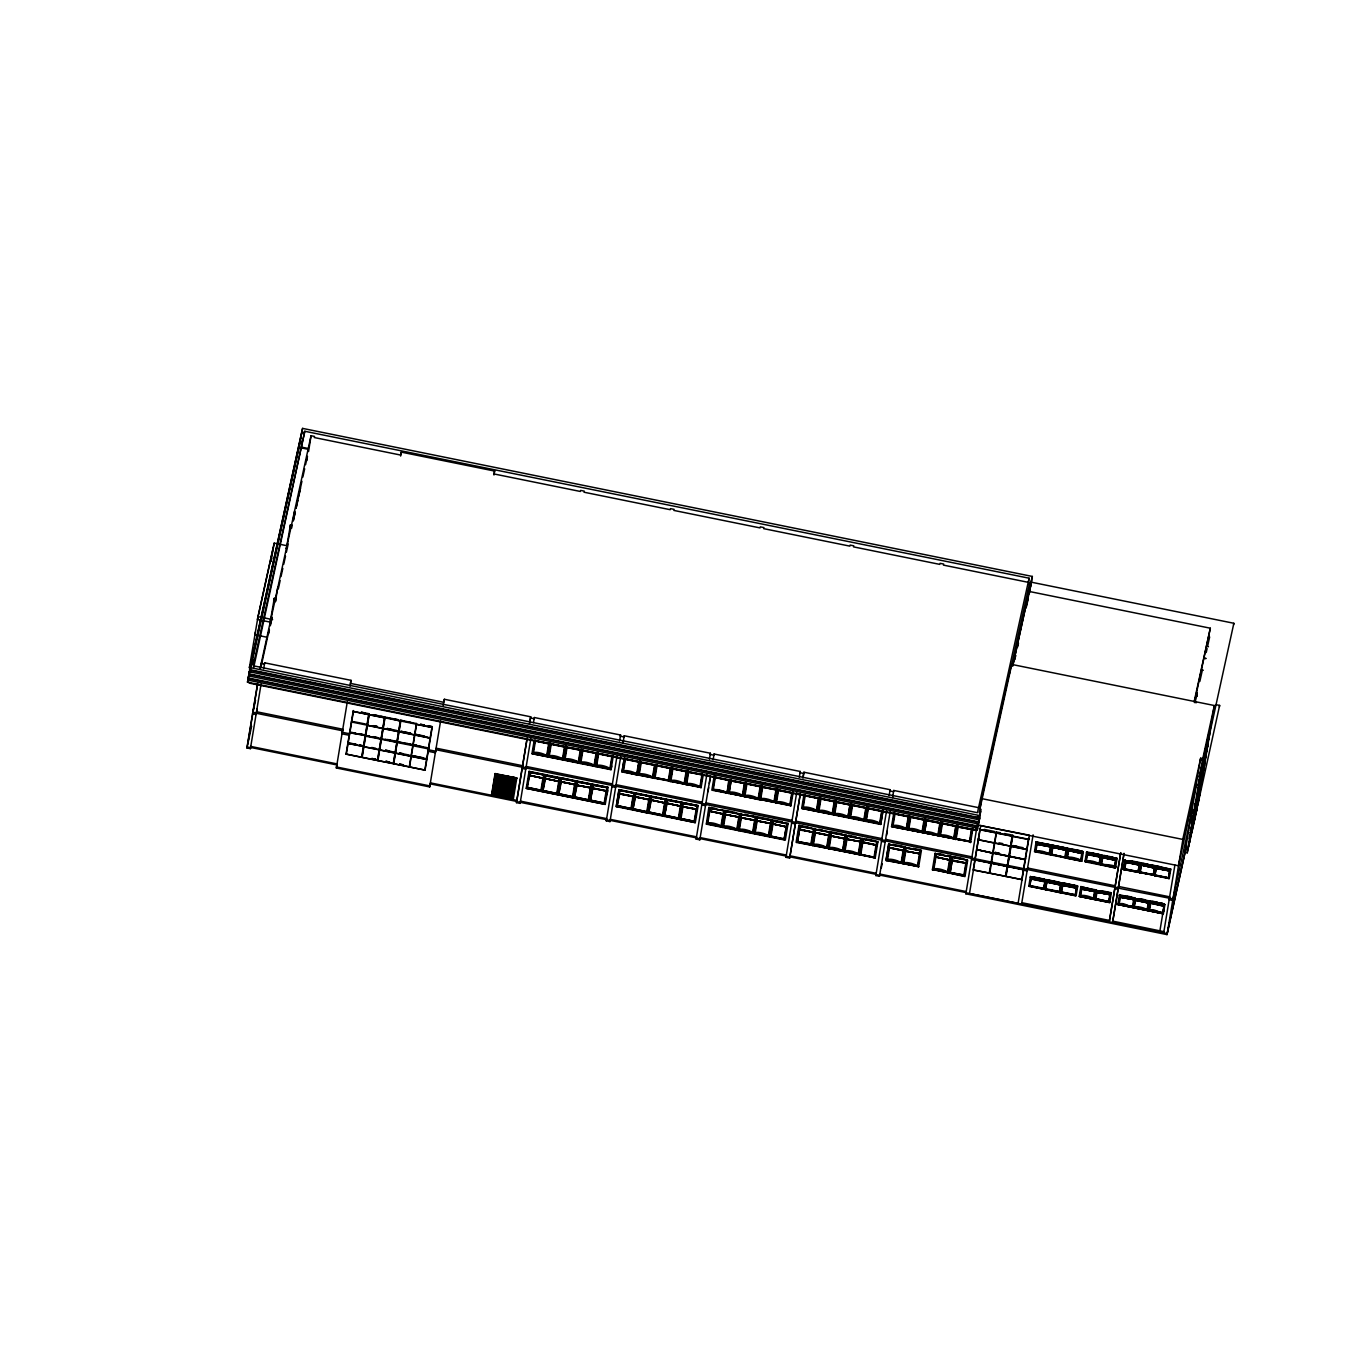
<?xml version="1.0" encoding="UTF-8"?>
<svg xmlns="http://www.w3.org/2000/svg" width="1363" height="1363" viewBox="0 0 1363 1363"><rect width="100%" height="100%" fill="white"/><g stroke="black" fill="none" stroke-linecap="round" stroke-linejoin="round"><path stroke-width="1.5" d="M247.487 682.199L247.827 680.103L977.595 828.159L977.254 830.254L247.487 682.199L300.507 440.982L300.15 443.077M248.185 678.007L248.526 675.912L978.293 823.968L977.935 826.063L248.185 678.007L300.405 440.402M248.867 673.816L249.225 671.72L978.975 819.759L978.634 821.872L248.867 673.816L302.586 428.391L1032.353 576.447L1012.76 665.877L1032.353 576.447M302.586 428.391L249.565 669.625L979.333 817.664L981.053 809.332M290.472 524.789L289.808 527.805L291.597 528.18L292.261 525.147L290.472 524.789L286.332 548.761L286.997 545.728L274.184 543.138L270.998 561.42L271.663 558.387M429.856 785.906L336.525 766.977L337.189 763.944L250.826 746.43L250.4 748.662L246.907 747.946L257.624 683.238M259.941 669.233L311.054 435.717L314.529 436.433L314.291 437.54L400.637 455.055L401.284 452.124L494.633 471.07L493.968 475.006M247.776 743.772L257.641 684.226M274.184 543.138L257.368 619.501L270.181 622.107L274.287 598.289L276.076 598.647L275.445 601.526L273.639 601.151L274.287 598.289M300.848 438.886L301.189 436.79L300.848 438.324M301.547 434.678L301.887 432.582M250.4 748.662L261.1 683.936M263.689 668.739L264.678 662.827L351.024 680.341L350.052 686.253M256.943 710.396L257.198 708.862M275.445 601.526L277.796 587.283M253.569 668.006L304.801 431.27L1029.116 578.202L1028.418 582.41M292.909 521.211L294.595 511.04M306.76 460.66L307.442 456.52M311.054 435.717L308.566 451.511M789.807 857.037L786.144 856.288L786.417 855.078L700.241 837.598L699.798 839.829L696.135 839.08L696.578 836.848L610.385 819.367L609.96 821.599L606.296 820.85L606.722 818.635L520.547 801.154L520.104 803.369L516.441 802.637L516.884 800.405L430.521 782.89L429.686 786.928L336.354 767.982L347.292 701.894M353.307 710.532L346.032 754.182L425.086 770.129M353.528 710.685L346.338 753.943M400.62 456.06L401.284 452.124M368.674 714.536L361.808 756.312M369.322 713.991L362.285 756.499M380.805 716.325L384.622 717.091L377.415 760.435L346.066 754.012M377.67 760.503L384.894 717.04L375.012 715.03M393.243 763.553L377.909 760.537L384.962 717.943M400.432 720.294L393.396 762.82M409.036 766.756L393.72 763.74L400.773 721.146M416.345 724.196L409.275 766.926L409.701 766.125M416.567 724.349L409.513 766.943L424.83 770.061L432.054 726.718L428.221 725.934M425.052 770.214L432.31 726.649L428.357 725.849M429.686 786.928L440.624 720.823M443.043 706.238L444.355 699.27L530.718 716.802L529.747 722.714M491.753 795.311L495.297 773.945M492.52 795.157L495.962 774.337M496.302 774.15L492.742 795.498L512.028 798.65M512.215 785.088L510.614 794.612M515.078 779.772L514.055 785.957L495.025 781.834M515.435 778.034L511.96 799.399L513.033 792.142L493.883 788.615M512.284 799.161L515.742 778.341M516.441 802.637L527.157 737.911M529.474 723.923L530.718 716.802M527.089 738.78L516.713 801.427L430.35 783.895M520.104 803.369L530.82 738.661M533.461 722.697L534.381 717.534L620.574 735.015L619.586 740.927M526.22 788.359L529.083 771.339L608.102 787.371L605.257 804.391L526.22 788.359L542.031 791.562L544.893 774.542L544.655 775.7L559.716 778.75L544.825 774.951M611.783 766.091L610.999 769.703L531.962 753.671L534.143 740.722M543.956 774.831L529.764 771.901L526.97 788.513L529.713 775.547L542.951 778.239L540.924 790.319L527.737 787.405M535.012 739.939L532.712 753.824C533.308 749.991 546.938 754.455 547.091 756.312L532.78 753.415M529.457 775.326L529.934 772.378M543.207 778.12L543.701 775.172M527.038 788.104L541.35 791L544.076 774.797L529.014 771.748M547.091 756.312L549.323 742.784M550.124 742.631L547.943 756.141M550.822 743.142L548.522 757.027C549.102 753.194 562.732 757.658 562.885 759.532L548.59 756.618M545.251 778.546L545.745 775.581M559.017 781.34L559.494 778.375M543.547 790.608L556.734 793.522L558.762 781.442L545.507 778.75L542.849 791.307L557.143 794.203L559.869 778M562.885 759.532L565.134 745.987M560.534 778.494L557.995 794.033M565.935 745.851L563.737 759.344M566.633 746.345L564.333 760.23C564.912 756.397 578.542 760.861 578.696 762.735L564.401 759.821M567.059 747.282L565.134 758.901M558.66 794.51L572.954 797.406L575.68 781.22L560.687 777.745L560.466 778.903L575.68 781.22L561.437 778.529M578.696 762.735L580.945 749.207M576.328 781.698L573.806 797.236M581.677 749.411L579.377 763.297L580.212 758.475M575.782 785.327L576.498 780.965L576.276 782.106L591.491 784.424L576.43 781.357M590.758 788.035L576.651 785.19L577.179 781.51L574.402 798.122L577.128 785.156L590.366 787.848L588.339 799.928L575.152 797.014M582.427 749.565L580.144 763.45C580.723 759.617 594.353 764.064 594.507 765.938L580.195 763.041M574.453 797.713L588.765 800.626L591.372 784.458L577.248 781.732M594.507 765.938L596.738 752.41M588.833 800.32L591.269 784.901M594.575 765.648L596.687 752.989M597.539 752.257L595.358 765.75M593.075 784.798L590.196 801.325L592.922 788.376L606.177 791.051L604.15 803.131L590.963 800.234M598.238 752.768L595.938 766.653C596.517 762.82 610.147 767.284 610.3 769.141L596.006 766.245M592.666 788.155L593.161 785.207M606.433 790.949L606.91 787.984M590.264 800.933L604.559 803.829L607.285 787.627L592.241 784.577M610.3 769.141L612.549 755.613M610.999 769.703L613.35 755.46M607.063 794.663L607.728 790.608M606.296 820.85L616.996 756.141M609.96 821.599L620.676 756.891M622.993 742.886L624.237 735.764L710.413 753.245L709.424 759.157M616.246 806.623L618.921 789.569L698.146 805.635L695.283 822.656L616.246 806.623L618.955 790.353L698.146 805.635M638.685 774.593L701.178 787.218L621.988 771.935L624.288 758.049M621.988 771.935L624.135 759.293M631.444 808.975L634.102 793.062L619.041 790.012L634.102 793.062L619.79 790.165L617.013 806.777L619.739 793.811L632.977 796.503L630.967 808.583L617.763 805.669M625.055 758.203L622.755 772.088C623.334 768.255 636.964 772.719 637.117 774.576L622.823 771.679M633.471 796.248L619.262 793.828L619.79 790.676M617.081 806.368L631.376 809.264L633.897 793.539M637.117 774.576L639.349 761.048M637.185 774.286L639.213 761.559M640.15 760.895L637.799 775.138L621.971 771.151M649.793 796.299L635.601 793.368L632.807 809.98L635.55 797.014L648.788 799.706L646.761 811.786L633.574 808.872M640.849 761.406L638.548 775.291C639.128 771.458 652.775 775.922 652.928 777.796L638.617 774.883M635.277 796.81L635.771 793.845M641.292 762.326L639.366 773.963M649.044 799.604L649.538 796.639M632.875 809.571L647.186 812.467L649.895 796.265L634.851 793.215M652.928 777.796L655.007 765.29M655.91 764.456L653.763 777.609M665.604 799.519L651.412 796.571L648.618 813.183L651.344 800.217L664.599 802.909L662.571 814.989L649.367 812.075M656.659 764.609L654.359 778.494L654.598 777.353L668.892 780.249L654.427 778.086M651.088 800.013L651.582 797.048M664.837 802.807L665.331 799.842M648.686 812.774L662.98 815.67L665.706 799.485L650.662 796.418M668.722 780.999L670.971 767.471M671.772 767.318L669.574 780.812M667.12 800.234L664.428 816.386L667.154 803.437L680.393 806.112L678.382 818.192L665.178 815.278M672.47 767.829L670.17 781.715C670.749 777.881 684.379 782.345 684.533 784.202L670.238 781.306M664.582 815.653L667.206 799.774L681.398 802.722L666.303 800.371L666.524 799.229L663.832 815.5M670.323 780.965L672.623 767.079M666.78 803.011L680.87 806.385L681.347 802.841M664.497 815.977L678.791 818.89L681.517 802.688L666.456 799.621M684.533 784.202L686.765 770.674M682.164 803.165L679.643 818.703M687.582 770.521L685.385 784.015M681.602 806.811L682.335 802.432L682.096 803.574L697.311 805.891L682.267 802.841M696.68 809.077L682.488 806.657L683.016 802.994L680.222 819.589L680.461 818.447L694.755 821.344L680.29 819.197M688.264 771.032L685.964 784.918C686.543 781.084 700.19 785.548 700.343 787.405L686.032 784.509M694.602 822.093L697.209 805.925L683.084 803.199M700.343 787.405L702.575 773.877M694.653 821.787L697.106 806.368M700.395 787.115L702.422 774.9M701.025 787.967L703.206 775.019M696.135 839.08L706.852 774.371M699.798 839.829L710.447 775.973M713.105 759.907L714.076 753.995L800.251 771.475L799.28 777.387M707.976 791.75L708.675 787.61M709.356 783.469L710.038 779.312M760.145 799.229L791.034 805.448L711.844 790.165L714.297 775.53M715.047 775.683L712.764 789.569M709.493 811.087L709.97 808.123M728.575 780.045C728.472 800.797 725.184 787.405 712.662 789.91L726.956 792.806L726.649 791.682M723.242 813.881L723.736 810.917M707.09 823.848L721.385 826.745L724.111 810.542L709.646 808.395M726.956 792.806L729.052 780.3M729.938 779.483L727.808 792.619M725.61 810.849L722.816 827.46C723.395 823.627 737.025 828.091 737.196 829.965L722.884 827.051M730.704 779.636L728.404 793.522C728.984 789.688 742.614 794.152 742.767 796.009L728.472 793.113M725.286 814.29L725.78 811.326M729.154 792.414L731.13 780.556L729.205 792.193M739.053 817.084L739.547 814.12M737.196 829.965L739.905 813.762L735.73 813.098M742.767 796.009L744.999 782.481M745.817 782.328L743.619 795.839M746.498 782.839L744.198 796.725C744.777 792.891 758.424 797.355 758.578 799.229L744.266 796.316M741.421 814.069L738.78 829.931L753.058 832.861M755.545 817.119L754.983 820.594L740.773 817.766M738.695 830.271L752.989 833.168L755.715 816.965L740.501 814.648L740.722 813.507L738.03 829.777M758.578 799.229L760.81 785.701M756.38 817.442L753.841 832.98M761.61 785.548L759.259 799.774L712.73 789.603M754.165 831.004L754.829 827.034M755.477 823.065L756.533 816.71L752.58 815.909M762.309 786.042L760.009 799.928C760.588 796.094 774.218 800.558 774.371 802.432L760.077 799.519M756.686 820.526L770.981 823.422L756.584 820.969L757.317 817.34L754.438 833.883C755.017 830.05 768.647 834.514 768.8 836.371L754.506 833.475M770.794 823.797L771.322 820.645M774.371 802.432L776.62 788.904M768.8 836.371L771.526 820.168L756.465 817.119M776.229 791.511L774.542 801.683L760.247 798.786M782.226 821.923L772.344 819.913L769.652 836.183M777.353 789.109L775.223 802.245M778.12 789.262L775.82 803.148C776.399 799.314 790.029 803.778 790.182 805.635L775.888 802.739M772.702 823.916L773.196 820.952M786.161 827.034L784.185 838.892L786.962 823.746M770.299 836.678L784.611 839.574L787.218 823.405M790.182 805.635L792.414 792.107M706.085 824.07L785.292 840.136L788.155 823.116M790.864 806.197L793.232 791.954M966.128 892.595L879.765 875.08L879.493 876.29L875.83 875.54L876.256 873.308L790.08 855.828L789.654 858.06L785.974 857.31L796.691 792.602M789.654 858.06L800.354 793.334M803.011 777.37L803.931 772.225L890.107 789.705L889.119 795.617M800.285 794.203L789.91 856.85L876.085 874.33M802.943 778.137L803.931 772.225M875.302 857.617L796.111 842.334L798.957 825.314L808.838 827.324M882.9 811.479L880.719 824.428L801.683 808.395L803.983 794.51M804.732 794.663L802.432 808.549C803.011 804.715 816.658 809.179 816.812 811.036L802.5 808.14M802.603 807.799L804.681 795.191M797.611 841.38L799.587 829.522L797.559 841.601L810.917 843.85L811.224 844.975L796.929 842.078M799.331 829.317L799.825 826.353M813.081 832.094L813.575 829.147M811.224 844.975L813.95 828.772L798.905 825.722M816.812 811.036L819.044 797.508M819.845 797.355L817.647 810.849M820.713 797.116L818.243 811.752C818.822 807.918 832.452 812.382 832.606 814.239L818.311 811.343M829.59 832.146L829.028 835.604L814.818 832.776M812.74 845.281L827.034 848.178L829.658 832.435M832.606 814.239L834.855 800.711M830.408 832.469L827.886 848.007M835.655 800.558L833.457 814.069M830.936 835.723L831.26 832.282L828.465 848.893C829.045 845.06 842.692 849.524 842.845 851.398L828.534 848.485M836.354 801.069L834.054 814.955C834.633 811.121 848.263 815.585 848.416 817.442L834.122 814.546M845.196 835.553L842.521 850.256M849.711 806.623L848.007 816.761L849.984 804.903L836.729 802.211M842.845 851.398L845.452 835.229L830.34 832.878L830.578 831.737M848.416 817.442L850.648 803.914M843.339 848.621L844.344 842.521M851.398 804.119L849.268 817.272M847.07 835.502L844.276 852.096C844.856 848.263 858.486 852.727 858.639 854.601L844.344 851.705M852.148 804.272L849.848 818.158C850.427 814.324 864.074 818.788 864.227 820.662L849.916 817.749M846.747 838.927L847.241 835.962M860.99 838.756L860.496 841.721L846.576 838.978M858.639 854.601L861.365 838.398L857.174 837.751M864.227 820.662L866.459 807.135M867.26 806.981L865.062 820.475M867.958 807.475L865.658 821.361C866.238 817.527 879.868 821.991 880.021 823.865L865.726 820.952M865.829 820.628L880.191 823.116M866.152 818.635L868.129 806.743M862.558 842.13L863.052 839.182M876.307 844.924L876.801 841.959M860.155 854.908L874.45 857.804L877.176 841.601M880.021 823.865L882.27 810.338M880.719 824.428L883.071 810.184M875.131 858.366L877.993 841.346M875.83 875.54L886.546 810.815M879.493 876.29L890.209 811.564M892.526 797.576L893.77 790.455L980.133 807.969L1029.764 582.631L943.452 565.117L943.69 564.061L940.027 563.328L939.789 564.384L853.562 546.887L853.783 545.83L850.12 545.081L849.882 546.137L763.706 528.657L763.944 527.6L760.281 526.851L760.043 527.907L673.867 510.426L674.106 509.37L670.426 508.638L670.204 509.694L584.028 492.213L584.25 491.14L580.587 490.407L580.348 491.464L493.985 473.949L494.633 471.07M886.563 835.28L887.262 831.14M891.538 826.608L970.729 841.908L891.538 826.608L893.821 812.74M888.761 843.953L885.967 860.564L918.747 866.442M889.375 844.856L886.734 860.717C887.398 856.867 901.335 861.467 901.573 863.307L886.802 860.309M894.741 812.144L892.288 826.762C892.867 822.928 906.497 827.392 906.651 829.266L892.356 826.37M889.051 847.599L903.652 850.802L888.897 847.803L889.63 844.191M906.651 829.266L908.882 815.738M903.413 850.427L903.908 847.462M908.491 818.345L906.821 828.517L892.509 825.62M901.573 863.307L904.078 847.582M909.7 815.585L907.502 829.079M904.964 847.599L902.442 863.137M910.348 816.624L908.082 829.982C908.661 826.148 922.308 830.612 922.461 832.469L908.15 829.573M905.679 848.161L903.056 864.023C903.703 860.172 917.657 864.772 917.878 866.612L903.124 863.614M924.318 819.589L910.825 817.016L908.9 828.653M905.526 850.853L906.02 847.888M924.063 819.708L922.138 831.328M922.461 832.469L924.693 818.942M920.4 850.716L919.872 853.851L905.356 850.904M925.443 819.146L923.313 832.282M917.878 866.612L920.604 850.41L905.066 847.258M926.193 819.299L923.893 833.185C924.472 829.351 938.102 833.815 938.255 835.672L923.961 832.776M918.594 867.175L921.439 850.171L913.295 848.502M924.642 832.077L926.619 820.219L924.693 831.856M932.36 869.969L935.035 853.698L967.679 860.309L964.987 876.596L932.513 869.236M938.255 835.672L940.504 822.145M935.921 853.528L933.127 870.122C933.774 866.272 947.728 870.872 947.949 872.712L933.195 869.73M935.614 856.952L936.091 854.005M941.305 821.991L939.107 835.502M942.157 821.77L939.703 836.388C940.283 832.554 953.913 837.018 954.066 838.875L939.771 835.979M949.96 859.951L950.471 856.833M947.949 872.712L950.675 856.509L934.984 854.107L935.205 852.948M954.066 838.875L956.315 825.348M951.357 857.003L948.835 872.541M957.116 825.194L954.918 838.705M952.328 856.901L949.568 872.729L964.34 875.728L966.997 859.832L951.289 857.412L951.527 856.271L947.438 855.436M950.215 872.337L952.192 860.479L950.164 872.559L963.931 874.893L964.271 876.034L949.517 873.036M951.919 860.274L952.413 857.31M957.797 825.705L955.497 839.591L955.736 838.449L970.03 841.346L955.565 839.182M965.805 863.478L963.931 874.893M966.128 863.154L966.606 860.189M964.271 876.034L966.878 859.866M969.877 842.095L972.109 828.568M972.058 829.147L970.03 841.346L956.213 838.705L958.138 827.085L971.478 829.317L969.553 840.954M970.558 842.641L972.909 828.414M975.772 828.346L975.431 830.442L249.293 683.136M977.169 819.402L977.85 815.756L977.51 817.306M1186.457 846.287L1167.001 934.609L965.856 893.804L976.913 827.017M979.264 812.791L981.888 797.389M980.798 825.348L969.502 893.498L1018.093 903.345L1029.389 835.212L980.73 825.654M1009.727 673.118L1011.193 664.309L1214.348 705.523L1196.118 812.535M1029.917 591.133L1030.258 589.02L1029.355 593.195M1030.615 586.925L1030.956 584.829L1029.15 584.471M1031.314 582.734L1031.655 580.638M996.404 833.014L989.742 873.189L1005.519 876.273L1005.741 875.285M1005.502 876.375L1012.147 836.218L996.37 833.134L996.609 832.043L1000.544 832.827M1012.419 836.166L1005.758 876.426L1005.979 875.438M1012.879 835.332L1006.013 876.494L1006.252 875.387M1028.622 838.535L1021.756 879.68L1021.994 878.59M1081.83 861.126L1034.483 851.688L1036.033 842.385M1036.136 841.925L1067.672 848.314M1036.8 842.521L1035.233 851.841C1036.016 848.825 1049.34 852.676 1049.544 854.499L1051.163 844.958L1035.982 842.658L1036.187 841.687M1030.462 876.324L1030.258 877.295L1045.438 879.612L1045.029 881.895L1030.769 878.999L1031.263 876.767L1029.508 886.478L1031.365 878.828L1044.569 881.52M1036.579 843.918L1050.856 846.815L1036.493 844.361L1036.732 842.811M1045.08 879.902L1043.819 889.136L1029.542 886.24M1050.805 845.264L1049.203 853.494M1043.819 889.136L1045.336 879.612L1031.195 877.039M1044.842 883.19L1043.973 888.403L1029.712 885.507M1046.051 880.259L1044.688 888.778M1051.793 845.622L1050.413 854.141M1051.912 845.111L1066.922 848.161M1046.937 880.413L1045.285 889.681L1047.125 882.031L1060.346 884.706L1059.75 891.606L1045.319 889.443M1046.835 881.997L1047.125 880.311M1052.849 845.673L1052.56 847.36L1066.445 850.222L1066.565 848.468M1060.567 884.791L1060.84 883.105M1059.579 892.339L1061.198 882.798L1046.188 879.765M1052.73 845.452L1066.82 848.178L1065.304 857.702L1051.214 854.073L1051.009 855.044L1052.492 846.014M1061.828 883.463L1060.295 892.731L1029.678 885.729M1028.775 886.223L1076.071 895.917L1077.758 885.916L1061.998 882.73L1076.974 886.001L1075.356 895.542L1061.078 892.646M1067.553 848.825L1066.019 858.077L1081.796 861.28L1083.346 851.977L1036.016 842.436M1062.612 883.548L1061.044 892.884L1062.901 885.234L1076.106 887.909L1075.356 895.542M1068.336 848.91L1066.769 858.23C1067.57 855.231 1080.876 859.065 1081.08 860.905L1082.699 851.364L1067.519 849.064L1067.723 848.093M1066.939 857.497L1068.439 848.468L1079.547 850.478M1076.872 886.018L1076.463 888.25L1062.305 885.405M1082.205 853.613L1082.597 851.381L1068.49 848.655M1084.692 887.33L1080.876 886.563L1079.206 896.445L1109.686 902.63L1109.874 901.778L1095.392 898.609L1095.188 899.563L1096.125 889.647L1095.92 890.618L1110.436 893.566L1106.62 892.049M1086.584 852.096L1084.948 861.774L1115.428 867.958L1115.615 867.089L1085.851 861.058M1087.316 852.25L1085.681 861.791C1086.413 858.809 1099.396 862.523 1099.515 864.363L1101.1 855.044L1100.605 857.242L1086.907 854.499L1087.401 852.301M1081.268 888.727L1095.068 891.538L1081.166 889.187L1080.842 886.785M1079.99 896.258L1093.773 899.052L1095.256 890.175M1095.954 890.397L1094.472 899.427L1079.223 896.326L1109.703 902.51L1111.373 892.748L1101.849 890.806M1101.696 855.708L1100.367 863.989M1096.721 892.066L1096.994 890.431M1102.463 857.378L1102.735 855.743M1095.222 899.341L1109.022 902.136L1110.453 892.952L1098.782 890.738M1116.246 858.145L1114.764 867.464L1115.496 863.324M1109.022 902.136L1110.027 896.326M1117.115 858.06L1115.428 867.958L1085.118 860.905M1109.516 920.468L1120.761 852.625L1109.226 921.831L1109.516 920.468L1021.875 902.698L1021.586 904.061L1033.103 834.855M1112.821 921.149L1124.049 853.306L1112.532 922.512L1112.821 921.149L1163.951 931.679L1163.678 932.888L1174.906 865.045M1139.689 872.099L1169.335 878.113L1123.231 869.526L1124.748 860.377L1170.681 869.696M1129.927 860.786L1139.57 863.529L1125.122 860.581L1125.327 859.61L1123.623 869.611L1124.39 865.266M1120.386 895.338L1120.113 897.024L1133.505 899.631M1125.906 862.08L1125.276 859.849M1133.607 898.013C1135.635 915.817 1124.611 899.273 1118.563 904.708L1120.045 895.678M1139.4 863.086L1138.122 872.32L1124.39 869.526M1138.122 872.32L1139.638 862.796M1138.855 868.112L1138.292 871.57L1124.543 868.793L1124.356 869.764L1125.838 860.735M1125.599 862.285L1139.332 865.079L1139.741 862.779M1134.544 898.37L1133.181 906.889M1140.337 863.443L1138.974 871.962M1153.302 875.404L1154.921 865.863L1140.303 863.665L1140.507 862.694L1139.536 872.848L1139.724 871.877L1153.473 874.654L1139.57 872.61M1148.941 901.079L1148.651 902.868L1135.123 900.125L1148.719 903.09L1134.987 900.313M1154.291 867.839L1154.58 866.152M1149.725 901.454L1148.362 909.973M1155.517 866.51L1154.154 875.029M1157.477 902.255L1149.895 900.722L1150.474 903.192M1155.057 869.611L1155.688 865.778L1151.888 865.011M1168.142 868.538L1156.369 866.152L1154.717 875.915L1156.54 868.265L1169.267 870.855M1156.114 868.265L1156.199 866.902M1196.595 696.732L1197.225 692.864L1195.078 702.592M1196.629 696.578L1197.259 692.779M1163.968 904.18C1166.012 921.984 1154.972 905.424 1148.924 910.859L1150.406 901.829M1154.751 875.693L1168.483 878.471L1169.948 869.679L1155.483 866.749L1155.688 865.778M1159.913 930.861L1162.775 913.568L1115.65 904.01L1163.372 913.789L1117.83 904.555L1119.364 895.304L1164.905 904.538L1163.372 913.789M1163.44 909.206L1162.69 913.414L1164.206 903.89L1152.536 901.488M1169.233 874.262L1170.101 868.947L1168.483 878.471M1028.196 591.252L1210.327 628.207L1194.414 702.524M1169.164 878.862L1170.868 868.861M1167.001 934.609L1183.033 838.671M1187.241 852.829L1202.66 758.612L1200.65 758.203L1185.043 852.386L1187.241 852.829L1219.629 705.404L1215.728 704.62M1192.114 812.109L1192.352 810.593L1194.431 811.002M1193.937 809.52L1193.255 813.575L1194.261 813.779L1203.086 773.707L1202.064 773.554M1189.183 838.79L1189.865 834.82M1190.478 831.038L1191.143 827.017M1199.627 784.645L1198.656 784.236L1199.355 780.13M1201.348 768.681L1202.013 764.745L1203.427 764.933M1188.638 846.73L1188.809 845.724M1194.158 813.762L1199.082 784.662M1200.888 774.099L1189.269 842.811M1201.195 774.61L1196.527 804.034M1189.643 842.487L1202.899 764.933M1204.074 758.186L1204.705 754.403L1206.238 754.591M1205.437 750.57L1206.085 746.703M1198.554 793.777L1203.393 764.592M1190.802 832.384L1191.807 832.589L1193.954 822.877L1205.113 754.915M1193.017 822.366L1194.022 822.571L1196.152 812.859L1201.007 783.691M1203.648 764.422L1207.431 744.914L1196.152 812.859M1198.264 802.824L1209.509 734.93L1208.606 734.742L1206.851 742.767M1219.374 706.937L1219.629 705.404M1233.6 624.799L1233.856 623.266L1198.486 784.986L1196.288 784.543L1178.399 865.744L977.254 824.939M295.175 512.232L293.369 520.513L295.141 512.454M296.078 508.092L301.939 481.224M302.842 477.084L304.665 468.804M305.568 464.681L307.374 456.401M257.743 618.155L273.264 547.687M255.477 631.887L254.83 634.766L267.25 637.288M249.974 665.042L249.344 667.921L257.999 616.638L272.617 619.603M252.632 664.309L253.552 660.152M250.332 676.287L250.673 674.736L976.811 822.042L976.47 823.593M251.031 672.078L251.371 670.545L977.51 817.851M301.751 442.839L302.671 438.699M249.65 680.478L249.991 678.927L976.112 826.251L975.772 827.784M304.801 431.27L253.143 665.757L977.458 812.706L1029.116 578.202M270.181 622.107L270.811 619.228M260.793 667.836L269.261 629.348M270.164 625.293L271.936 617.2M278.325 588.782L280.131 580.638M281.017 576.566L282.822 568.405M283.708 564.333L285.514 556.189M286.4 552.117L288.206 543.956M296.044 508.382L297.833 500.272M298.718 496.2L300.507 488.073M268.511 633.982L269.414 629.876M270.317 625.77L272.123 617.558M255.545 700.224L252.564 713.769L256.057 714.485L256.312 713.275L342.675 730.789M264.678 662.827L264.405 664.037L260.912 663.321M246.907 747.946L251.644 726.24M351.024 680.341L350.359 683.374L443.691 702.303L444.355 699.27M336.354 767.982L337.019 764.967L250.656 747.452M350.087 730.721L349.167 735.27L342.011 733.822L342.931 729.256L256.568 711.742L256.312 712.951L252.819 712.253M348.264 742.511L348.059 743.551L363.427 746.345M366.903 725.269L367.107 724.281M367.158 725.269L367.346 724.366M365.318 735.134L349.814 732.851M367.584 724.469L367.38 725.457L382.696 728.558L382.901 727.569M365.403 735.901L369.509 735.969M365.829 735.1L365.608 736.156L380.941 739.172L381.146 738.201M363.631 746.6L359.747 744.828M364.057 745.8L363.836 746.856L379.17 749.871L379.374 748.9M362.047 756.465L369.117 713.735L361.212 712.133L368.657 714.621L353.358 711.52M385.116 717.194L400.279 721.044M383.395 727.672L383.19 728.66L398.49 731.761L398.695 730.772M381.197 739.104L373.462 736.77M381.64 738.303L381.419 739.359L396.752 742.375L396.94 741.421L387.382 739.479M379.868 749.003L379.647 750.059L394.98 753.075M400.926 720.397L416.243 723.514M399.189 730.875L398.984 731.863L414.301 734.981L414.505 733.993M397.008 742.324L385.422 739.308M394.946 753.16L395.168 752.12M397.434 741.523L397.212 742.562L412.546 745.578L412.75 744.624M395.662 752.206L395.44 753.262L410.774 756.278M393.634 762.973L400.705 720.243L404.658 721.044M416.499 723.446L416.55 724.435L431.884 727.45M414.999 734.078L414.795 735.066L430.112 738.184L430.316 737.196M410.757 756.363L410.979 755.323M411.473 755.426L411.251 756.465L426.585 759.481L426.789 758.527M430.384 738.099L414.727 734.146L424.626 736.088M428.561 747.827L428.34 748.883L413.023 745.765L413.245 744.726L417.078 745.493L412.972 744.777M428.783 747.98L349.61 732.613L355.709 733.073M426.568 759.583L427.011 758.68M516.747 778.273L496.149 774.831L495.076 773.588L516.816 778L513.221 799.655L511.926 799.093M496.149 774.831L495.076 773.588L491.481 795.242L511.96 798.939M495.485 779.193L514.498 783.623L495.382 779.653M495.519 778.801L514.754 782.243M495.689 777.711L514.924 781.152M495.876 776.62L515.112 780.062M496.319 774.457L496.064 775.53L515.197 779.415L496.081 775.428M496.848 782.856L513.936 787.047L494.837 782.924M493.866 789.007L512.999 792.891M494.07 787.524L513.204 791.409M493.031 793.811L512.13 797.951L495.042 793.76M495.229 792.67L512.301 796.861L493.219 792.721M512.539 795.515L493.355 791.886L497.325 791.971M512.863 785.531L513.135 784.338L511.346 794.748M515.384 778.733L515.418 777.711M499.131 781.067L495.161 780.982L514.345 784.611M514.652 782.686L499.454 779.04M514.839 781.595L497.716 777.557M515.01 780.505L495.996 776.075M513.391 790.319L494.275 786.332M513.715 788.53L494.428 785.344L511.789 788.24M513.902 787.439L494.616 784.253L513.885 787.541M510.904 793.59L493.525 790.796L512.812 793.982M513.033 792.499L495.928 788.461M534.381 717.534L534.126 718.744L530.463 718.011M531.962 753.671L611.152 768.953M529.083 771.339L528.844 772.48L544.076 774.797M533.529 752.495L535.455 740.859L548.693 743.551L546.767 755.187M529.236 775.155L543.428 778.494L529.338 775.121M543.445 777.983L529.236 775.564M541.35 791L541.026 789.876M549.323 755.698L551.248 744.062L564.503 746.754L562.578 758.39M545.404 775.854L542.781 791.716L605.257 804.391M545.03 778.358L559.239 781.698L545.149 778.324M559.239 781.186L545.047 778.767M567.008 747.503L580.314 749.957L578.389 761.593M557.143 794.203L556.837 793.079M561.215 779.057L560.857 781.97L575.05 784.389M560.943 781.527L574.947 784.832L575.476 781.698M561.369 778.835L558.591 794.919L561.317 781.953L574.573 784.645L572.545 796.725L559.341 793.811M580.791 749.701L568.644 747.52M572.954 797.406L572.647 796.282M580.945 762.121L582.87 750.485L596.108 753.16L594.183 764.796M576.651 785.19L590.946 787.678M590.861 787.593L576.549 785.224M588.765 800.626L588.441 799.485M596.738 765.325L598.681 753.688L611.919 756.38L609.994 768.016M589.617 800.439L592.309 784.168L592.07 785.309L607.285 787.627M606.654 790.813L592.36 788.427M604.559 803.829L604.252 802.688M608.102 787.371L528.912 772.088M620.574 735.015L620.301 736.224L623.964 736.974L624.237 735.764M623.555 770.759L625.481 759.123L638.719 761.815L636.794 773.451M641.24 762.547L654.53 765.018L652.604 776.654M631.376 809.264L631.052 808.14M632.228 809.077L634.919 792.806L634.681 793.965L649.895 796.265M635.175 796.588L649.18 799.894M647.186 812.467L646.863 811.343M650.867 799.825L665.076 803.182L650.986 799.791M665.076 802.654L650.884 800.234M665.706 799.485L650.492 797.168L650.713 796.009L647.868 813.029L617.132 806.061M662.98 815.67L662.674 814.546M670.971 780.386L672.896 768.749L686.134 771.424L684.209 783.061M666.677 803.454L680.887 805.857M680.87 806.385L666.677 803.046M688.656 772.174L701.945 774.644L700.02 786.281M678.791 818.89L678.467 817.749M686.782 783.589L688.707 771.952L702.337 774.644M682.488 806.657L696.783 809.145M681.04 818.277L682.965 806.64L696.203 809.315L694.176 821.395L680.989 818.499M695.283 822.656L648.754 812.484M710.413 753.245L710.14 754.455L713.82 755.204L714.076 753.995M709.118 807.083L708.896 808.242L724.111 810.542M713.394 788.99L715.319 777.353L728.524 780.266M706.426 823.371L708.777 807.799L787.984 823.865M709.373 810.866L723.463 814.256L709.322 811.138M721.385 826.745C721.231 824.888 707.601 820.424 707.022 824.257L709.902 807.731M707.823 822.928L709.748 811.292L722.986 813.984L721.061 825.62M722.237 826.574L724.929 810.304L724.69 811.445L739.819 814.205M725.082 814.529L739.376 817.016L724.98 814.563M723.617 826.131L725.559 814.495L738.797 817.187L736.872 828.823M742.443 794.885L744.368 783.248L731.028 780.999M739.189 817.374L725.116 814.341M745.016 795.396L746.941 783.759L760.179 786.451L758.254 798.088M741.251 814.801L738.627 830.663C739.206 826.83 752.836 831.294 752.989 833.168M740.893 817.732L755.085 820.151M739.428 829.351L741.353 817.715L754.608 820.39L752.683 832.026M762.684 787.201L775.99 789.654L774.065 801.291M756.533 816.71L756.312 817.851L771.526 820.168M760.81 798.616L762.735 786.979L776.382 789.671M755.238 832.554L757.164 820.918L770.402 823.61L768.476 835.229M772.344 819.913L772.105 821.071L787.235 823.814M776.62 801.819L778.546 790.182L791.784 792.857L789.859 804.494M772.855 821.208L772.276 820.322M772.6 823.695L786.69 827.068L772.48 823.729M773.025 820.986L770.231 837.086L770.47 835.928L784.611 839.574M786.212 826.813L772.974 824.121L770.947 836.201L784.764 838.841M800.251 771.475L799.996 772.685L803.659 773.434M785.974 857.31L786.247 856.1L700.071 838.62M801.683 808.395L880.873 823.678M798.957 825.314L798.735 826.472L813.95 828.772M803.25 807.22L805.175 795.583L818.413 798.275L816.488 809.895M799.485 826.625L796.861 842.487L797.662 841.158M799.212 829.096L813.319 832.469L799.11 829.13M810.917 843.85L812.842 832.214L799.485 829.965M819.044 810.423L820.969 798.786L834.224 801.478L832.299 813.115M812.075 844.804L814.767 828.517L814.546 829.675L829.76 831.975M815.023 832.299L815.551 829.164L812.672 845.69C813.251 841.857 826.881 846.321 827.034 848.178M813.472 844.361L815.398 832.725L828.636 835.417L826.711 847.053M834.855 813.626L836.78 801.989L850.427 804.681M830.731 835.962L845.026 838.449L845.35 835.672M829.283 847.565L831.209 835.928L844.447 838.62M850.665 816.829L852.591 805.192L865.829 807.884L863.903 819.521M843.68 851.211L846.389 834.94L846.15 836.081L861.263 838.841M846.542 839.165L860.82 841.653L846.423 839.199M845.077 850.785L847.002 839.148L860.257 841.823L858.332 853.459M866.459 820.049L868.384 808.412L881.64 811.087L879.714 822.724M859.491 854.414L862.183 838.143L861.961 839.284L877.056 841.635M862.711 839.438L860.087 855.317L860.309 854.158L874.45 857.804M862.438 841.925L876.528 845.299L862.234 842.402M890.107 789.705L889.835 790.915L893.498 791.664L893.77 790.455M881.282 867.907L882.185 863.801M888.812 843.544L888.591 844.685L904.282 847.105M893.089 825.45L895.014 813.813L908.252 816.488L906.327 828.125M886.12 859.814L888.642 844.276L921.286 850.904M887.569 859.389L889.494 847.752L903.158 850.529L901.233 862.166M910.825 817.016L924.012 819.93M905.134 846.849L904.896 848.007L920.604 850.41M905.322 851.091L920.059 853.664L905.202 851.125M903.873 862.711L905.799 851.074L919.48 853.851L917.555 865.471M926.261 819.793L940.266 822.911M937.948 834.548L939.874 822.911L926.533 820.662M935.495 856.748L950.045 860.223L935.376 856.782M940.504 835.059L942.429 823.422L955.684 826.114L953.742 837.751M933.945 868.81L935.87 857.174L949.551 859.951L947.626 871.587M952.226 856.833L949.449 873.444L950.267 872.116M951.8 860.053L966.299 863.12M965.856 863.256L952.09 860.922M1011.193 664.309L981.616 798.599L1182.76 839.404L1200.65 758.203M1029.849 585.766L1030.667 582.052L1233.822 623.266M978.634 821.872L980.713 811.428M977.935 826.063L979.776 817.749L977.254 830.254M1014.464 659.692L1015.503 655.552M1017.224 647.221L1018.246 643.08M1025.93 607.711L1030.956 584.829M1014.685 659.726L1015.725 655.586M1017.445 647.255L1018.468 643.115M1026.152 607.745L1028.094 599.447M972.058 856.748L971.768 858.094L1027.327 869.373M965.856 893.804L966.282 891.572L879.936 874.058L879.663 875.267L876 874.518M980.116 828.585L980.116 829.828L995.893 832.912M978.464 838.569L978.225 839.642L1027.038 849.456M978.719 838.62L978.464 839.829L994.206 843.033L994.462 841.806M975.312 858.503L974.988 860.326L971.512 859.627L971.785 858.417L885.422 840.903L885.149 842.113L881.486 841.363L881.742 840.153L795.566 822.673L795.311 823.882L791.63 823.133L791.903 821.923L705.727 804.443L705.455 805.652L701.792 804.903L702.064 803.693L615.889 786.212L615.616 787.422L611.953 786.672L612.208 785.463L526.033 767.982L525.777 769.192L522.097 768.459L522.37 767.25L436.007 749.718L435.342 752.751L428.186 751.303M973.386 870.105L989.231 873.087L996.37 831.873M995.859 833.032L996.097 831.924M994.496 842.947L994.734 841.874M994.973 841.908L994.717 843.135L1010.511 846.099M991.157 861.893L990.867 863.205L975.124 860.002M993.286 852.114L993.048 853.221L1008.807 856.407L1009.08 855.112M991.174 863.035L991.395 862.046M991.651 861.995L991.378 863.307L1007.138 866.51L1007.41 865.198M1012.13 836.337L1012.641 835.178L1004.514 833.526M1010.75 846.253L1010.971 845.264M1011.227 845.333L1010.988 846.423L1026.731 849.626L1026.986 848.416M1009.097 856.237L1009.319 855.265M1009.591 855.214L1009.319 856.509L1025.061 859.712L1025.334 858.4M1007.427 866.34L1007.649 865.352M1007.921 865.301L1007.649 866.612L1023.392 869.798L1024.141 867.311M1028.656 839.574L1028.895 838.484M1025.572 858.554L1025.368 859.542L976.59 849.643M1023.903 868.657L1023.579 870.19L1027.072 870.889L1027.617 868.01L1115.258 885.797L1114.713 888.676L1118.018 889.34L1118.563 886.461L1169.727 896.837L1169.164 899.733L1172.657 900.432L1192.352 810.593M1021.96 879.953L1022.233 878.743M1036.987 844.634L1035.982 850.819M1028.929 885.592L1030.292 877.073L1077.605 886.666M1052.457 847.105L1066.53 850.461L1052.355 847.122M1052.764 847.837L1051.657 854.448L1064.878 857.14L1065.968 850.512M1046.222 879.527L1046.017 880.498L1061.198 882.798M1046.528 882.202L1060.806 885.098L1046.631 881.759M1068.234 850.308L1082.29 853.664L1068.132 850.325M1068.524 851.04L1067.536 857.208M1061.998 882.73L1061.794 883.701L1076.974 886.001M1062.544 883.854L1061.215 892.135L1074.964 894.758M1062.407 885.388L1076.566 887.807M1081.745 853.715L1080.74 859.883M1082.205 853.425L1068.166 850.58M1086.618 851.875L1116.944 858.792M1086.481 852.539L1100.997 855.487M1080.876 886.563L1080.672 887.517L1095.205 890.465L1087.47 888.131M1086.43 860.769L1087.487 854.311L1100.265 856.901L1099.191 863.358M1081.404 887.671L1079.939 896.479C1080.672 893.498 1093.654 897.212 1093.773 899.052M1080.689 895.457L1081.745 889L1094.523 891.589L1093.45 898.047M1101.866 854.959L1101.662 855.93L1116.348 858.145L1115.956 860.394L1102.156 857.583M1102.394 856.083L1112.412 857.344M1094.966 891.487L1095.256 889.732L1081.592 887.262M1102.258 857.583L1115.854 860.343M1101.134 863.921C1130.097 870.565 1109.976 862.966 1100.929 864.892L1102.65 855.385M1101.662 863.869L1102.735 857.412L1115.513 860.002L1114.44 866.459M1096.516 892.271L1110.3 894.622L1096.414 892.271M1095.92 898.541L1096.994 892.084L1109.772 894.69L1108.613 901.59L1095.392 898.609M1123.231 869.526L1123.93 866.357M1125.702 862.285L1139.247 865.028M1119.534 894.554L1119.33 895.525L1133.948 897.723L1132.329 907.264L1132.006 906.259M1119.909 897.212L1133.641 899.58L1119.807 897.229M1120.284 897.501L1119.296 903.669M1138.906 864.687L1126.179 862.115L1124.543 868.793M1135.226 898.762L1134.715 897.638L1134.51 898.609L1149.128 900.807L1147.51 910.331C1147.39 908.491 1134.442 904.776 1133.743 907.775L1135.396 898.507M1135.464 900.568L1134.476 906.753M1148.191 903.158L1147.203 909.325M1148.924 901.25L1139.315 898.813M1156.454 866.204L1169.914 869.219M1149.895 900.722L1149.69 901.693L1164.309 903.873L1164.002 905.731L1150.27 902.953M1194.158 701.621L1210.327 628.207M1150.372 902.936L1163.917 906.174L1150.321 903.209M1150.645 903.652L1149.656 909.837M1199.866 681.381L1202.422 669.795M1206.238 652.519L1207.107 648.549M1209.645 636.964L1207.533 646.624L1208.453 646.726M1169.624 871.008L1156.063 868.435L1169.71 870.736M1164.905 904.538L1161.276 903.022M1214.348 705.523L1202.353 760.52L1200.326 760.111M1200.224 772.821L1201.996 764.796M1202.865 760.861L1203.75 756.789M1206.408 744.76L1204.193 754.778L1205.642 754.915M1211.349 723.634L1199.661 776.706L1197.651 776.297M1203.495 760.333L1202.643 764.217L1204.04 764.609M1198.298 784.952L1209.986 731.863M1198.963 784.696L1207.908 744.607L1206.885 744.437M1199.236 784.458L1201.365 774.746L1200.275 774.491M1205.846 754.403L1207.993 744.692L1206.834 744.692M1186.611 845.264L1167.171 933.587L966.026 892.782M1199.985 783.538L1202.183 773.52M1192.659 819.146L1191.756 823.286L1193.324 823.422M1204.585 763.996L1191.807 823.031L1193.341 823.218M1192.659 823.473L1201.485 783.384M1190.155 832.98L1191.177 833.117L1199.883 793.079L1198.963 792.959M1191.177 833.117L1199.968 793.164M301.904 432.037L303.71 432.395M301.274 447.081L307.544 448.359M302.024 448.052L308.259 449.313M1204.977 658.21L1205.897 658.312M1204.909 658.499L1205.812 658.67M1202.37 670.085L1203.256 670.255M1195.538 702.473L1196.441 702.661M1208.555 734.998L1209.56 735.202M1206.357 745.016L1207.362 745.22M1205.267 754.182L1206.272 754.386L1197.361 794.373L1196.458 794.203M1204.688 754.455L1205.778 754.71M1204.142 755.034L1205.148 755.238M1203.137 763.893L1204.142 764.081M1203.069 764.2L1204.108 764.285M1202.473 764.473L1203.58 764.728L1201.433 774.44L1200.428 774.235M1204.551 765.035L1192.608 819.64L1190.546 819.231M1201.945 765.052L1202.95 765.256M1201.536 773.571L1203.137 773.98M1201.467 773.894L1202.507 773.98M1201.433 774.082L1202.439 774.286M1199.781 774.814L1201.229 774.951M1199.917 783.265L1201.57 783.469M1199.849 783.572L1201.536 783.674M1199.934 783.793L1200.939 783.998M1198.724 783.929L1199.73 784.134M1198.673 784.185L1199.696 784.321M1198.435 792.976L1199.934 793.351M1197.719 793.283L1199.406 793.368M1197.668 793.539L1199.338 793.692M1197.123 793.607L1198.724 794.016M1197.038 793.93L1198.094 794.016M1196.51 793.947L1198.026 794.322M1197.361 802.637L1198.367 802.841M1196.22 802.994L1197.225 803.199M1196.152 803.301L1197.191 803.403M1195.59 803.523L1197.123 803.71M1194.908 803.625L1195.913 803.829M1194.857 803.88L1195.879 804.034M1194.618 812.672L1195.59 813.081M1194.55 812.995L1195.521 813.404M1193.307 813.319L1194.38 813.745M1190.785 817.698L1192.983 818.141M1192.949 822.673L1193.954 822.877M1192.404 822.707L1193.392 823.099M1190.734 832.708L1191.739 832.912M1190.206 832.725L1191.211 832.929M249.906 667.529L979.673 815.568M984.188 829.403L994.343 831.464M1028.724 839.284L979.895 829.556L973.233 869.815L1022.029 879.663M1012.624 836.439L1028.401 839.506M1090.434 852.642L1099.958 854.584M1103.774 855.351L1113.298 857.293M1131.017 860.769L1148.089 864.244M1157.579 866.169L1161.378 866.936M1089.276 852.642L1099.123 854.652M1143.148 863.478L1152.962 865.471M1036.953 842.249L1051.06 844.975M1087.333 852.574L1100.912 855.317M1102.582 855.657L1116.195 858.264M1127.968 860.717L1139.587 862.915M1154.734 866.135L1141.223 863.409L1140.167 872.252L1141.359 865.198L1154.086 867.771L1153.473 874.654M535.029 740.705L547.074 743.142M550.822 743.908L564.895 746.771M582.444 750.314L594.489 752.768M598.238 753.535L612.311 756.38M625.055 758.97L639.128 761.815M642.859 762.581L654.922 765.035M656.659 765.376L668.722 767.829M672.47 768.579L686.543 771.441M714.894 777.2L728.966 780.045M730.704 780.403L744.777 783.248M746.498 783.606L760.571 786.468M778.12 790.012L792.193 792.874M804.732 795.43L818.805 798.275M820.543 798.633L834.616 801.478M852.148 805.039L866.221 807.901M867.958 808.242L882.031 811.104M894.588 813.643L908.661 816.505M942.003 823.269L956.076 826.114M957.814 826.472L971.87 829.334M1087.01 854.056L1100.81 856.85M1125.702 861.842L1139.434 864.636M1140.882 864.926L1154.614 867.72M1156.063 868.01L1169.795 870.787M1036.63 844.174L1050.669 847.019M386.871 717.432L398.729 719.834M420.451 724.247L424.404 725.048M373.138 714.757L376.972 715.541M394.691 719.136L398.524 719.92M406.668 721.572L410.502 722.339M420.571 724.383L424.387 725.167M353.119 711.367L432.156 727.399M369.134 714.825L384.468 717.841M1013.016 845.588L1017.088 846.406M998.909 842.828L1002.844 843.629M1012.999 845.673L1023.153 847.735M1085.885 860.82L1099.685 863.631M1154.921 874.944L1168.653 877.738M1035.437 850.87L1049.697 853.766M1066.973 857.259L1081.234 860.155M1123.793 868.878L1137.764 871.536M1035.335 851.313L1049.612 854.209M1051.112 854.516L1065.372 857.412M1085.783 861.263L1099.583 864.074M1101.031 864.363L1114.832 867.158M1124.458 869.236L1138.19 872.013M1139.638 872.32L1153.371 875.097M1154.819 875.387L1168.551 878.181M532.95 752.683L547.245 755.579M548.761 755.886L563.055 758.782M564.555 759.089L578.866 761.985M580.365 762.292L594.66 765.188M596.176 765.495L610.471 768.408M622.976 770.947L637.271 773.843M638.787 774.15L653.081 777.046M670.392 780.556L684.703 783.452M686.202 783.759L700.497 786.672M712.832 789.16L727.126 792.073M728.626 792.38L742.937 795.276M744.437 795.583L758.731 798.479M776.041 801.989L790.353 804.886M802.671 807.39L816.965 810.286M818.481 810.593L832.776 813.507M834.275 813.813L848.587 816.71M850.086 817.016L864.381 819.913M908.32 828.823L922.615 831.72M924.131 832.026L938.425 834.94M939.925 835.246L954.236 838.143M353.511 721.623L365.369 723.974M373.258 725.661L377.21 726.462L373.241 725.729M391.045 729.273L387.092 728.472L396.957 730.534M400.926 731.284L410.791 733.277L400.909 731.335M995.092 852.369L999.147 853.204M351.364 721.964L430.384 738.03M995.263 852.522L999.198 853.323M993.116 852.897L1008.859 856.083M1009.37 856.185L1025.129 859.389M972.023 856.884L885.677 839.369L885.405 840.579L881.742 839.829L881.997 838.62L795.822 821.139L795.566 822.349L791.886 821.616L792.159 820.407L705.983 802.909L705.71 804.119L702.047 803.386L702.32 802.177L616.127 784.696L615.872 785.906L612.208 785.156L612.464 783.946L526.288 766.466L526.016 767.676L522.353 766.926L522.625 765.716L436.262 748.202L435.598 751.217L428.442 749.769M359.662 733.873L363.614 734.674M373.479 736.65L377.312 737.434M407.009 743.448L410.842 744.232M1114.968 887.16L1118.273 887.824M1172.913 898.899L1118.273 888.131M350.001 732.033L355.743 733.192M359.576 733.976L363.41 734.742M399.155 741.983L410.996 744.385M418.952 746.106L422.769 746.89M1027.361 869.543L1115.019 887.313M975.175 859.678L990.935 862.881M991.446 862.983L1007.189 866.169M1007.7 866.272L1023.46 869.475M974.903 859.729L1023.698 869.628M342.266 732.289L349.422 733.737M711.094 807.492L715.047 808.293M726.905 810.695L734.81 812.297M744.675 814.307L748.628 815.108M758.51 817.101L770.368 819.521M818.72 829.317L822.673 830.118M832.554 832.129L842.436 834.139M848.348 835.332L856.254 836.933M866.135 838.944L876.017 840.954M892.901 844.379L903.09 846.44M939.294 853.783L943.366 854.618M953.555 856.68L963.76 858.741M727.689 811.479L731.71 812.297M741.472 814.273L745.493 815.091M749.514 815.909L753.671 816.556M775.104 821.088L787.32 823.371M815.517 829.3L827.631 831.6M830.51 832.129L839.369 834.122M849.132 836.115L853.153 836.933M862.932 838.909L875.131 841.192M889.596 844.327L902.442 846.73M935.989 853.732L941.458 854.652M944.286 855.419L948.835 856.134M951.459 856.68L961.46 858.707M798.803 826.063L877.823 842.095M545.643 775.308L559.767 778.034M593.058 784.935L607.182 787.661M709.271 810.9L723.566 813.796M814.921 832.333L829.215 835.246L814.972 832.572M862.336 841.959L876.63 844.856M888.983 847.36L903.754 850.359M951.698 860.087L966.452 863.086L951.595 860.53M740.927 817.544L755.034 820.253M756.738 820.765L770.828 823.456M772.531 823.968L786.638 826.677M799.161 829.368L813.268 832.077M830.766 835.775L844.924 838.892L830.629 835.996M935.427 857.003L949.994 859.814M1034.398 877.125L1044.245 879.118M1048.198 879.919L1058.046 881.929M1033.205 877.125L1043.394 879.186M1127.116 896.087L1130.915 896.871M1140.405 898.796L1144.204 899.563M560.84 781.561L575.135 784.475M606.756 790.881L592.445 787.984L606.569 791.256M619.262 793.419L633.556 796.316M635.056 796.622L649.367 799.519L634.971 797.065M1046.971 880.242L1061.044 882.934M1062.731 883.428L1076.804 886.137M1119.483 894.792L1133.795 897.859M1080.706 887.296L1111.203 893.481M619.16 793.862L633.454 796.759M682.386 806.692L696.68 809.588M1030.854 878.556L1045.131 881.452M1081.302 889L1094.915 891.589M1096.551 892.084L1110.164 894.69M355.913 744.164L347.838 743.312L426.858 759.43M385.61 750.178L389.426 750.945M399.495 752.989L403.329 753.773M413.381 755.801L422.956 757.743M348.229 742.733L355.896 744.283M359.713 745.05L363.546 745.834M371.69 747.469L375.643 748.27M385.525 750.263L395.134 752.342M399.359 753.075L409.224 755.085M413.176 755.886L426.755 758.748M1006.03 876.375L1021.79 879.561M495.008 773.894L516.816 778L496.217 774.542M496.166 774.985L515.299 778.972M495.893 776.518L515.044 780.352M1045.472 888.71L1059.75 891.606M1061.249 891.896L1075.509 894.792M1080.041 895.951L1093.842 898.745M1095.29 899.052L1109.09 901.846M1118.75 903.72L1132.5 906.514M1133.948 906.804L1147.68 909.598M1149.128 909.888L1162.383 912.409M495.706 777.609L514.873 781.442M1029.61 885.95L1043.888 888.846M1045.387 889.153L1059.647 892.049M1061.147 892.356L1075.424 895.235M1118.665 904.18L1132.397 906.957M1133.846 907.247L1147.578 910.041M1149.026 910.331L1162.758 913.125M495.536 778.699L514.686 782.532M495.451 779.346L514.567 783.333M502.964 781.851L512.522 783.793M707.244 823.116L721.538 826.012M723.054 826.319L737.349 829.215M738.848 829.522L753.16 832.418M754.659 832.725L768.953 835.621M797.082 841.329L811.394 844.242M812.893 844.549L827.188 847.445M828.704 847.752L842.998 850.648M844.515 850.955L858.809 853.851M886.972 859.576L901.727 862.558M903.277 862.881L918.049 865.88M933.365 868.981L948.12 871.979M949.67 872.286L964.425 875.285M495.263 780.437L512.505 783.878M707.141 823.559L721.453 826.455M722.952 826.762L737.247 829.658M754.557 833.168L768.868 836.081M770.368 836.388L784.662 839.284M796.997 841.789L811.292 844.685M812.791 844.992L827.102 847.888M828.602 848.195L842.896 851.091M844.413 851.398L858.707 854.294M860.206 854.601L874.518 857.514M886.87 860.019L901.625 863.018M903.192 863.324L917.946 866.323M933.263 869.424L948.018 872.422M495.212 780.743L514.328 784.713M527.208 787.354L541.503 790.267M543.019 790.557L557.314 793.47M558.813 793.777L573.124 796.674M574.624 796.98L588.918 799.877M590.435 800.183L604.729 803.08M617.235 805.618L631.529 808.532M633.045 808.821L647.34 811.735M648.839 812.041L663.151 814.938M664.65 815.244L678.961 818.141M497.035 781.766L514.107 785.957L494.99 781.97M495.093 781.527L514.243 785.361M496.814 783.009L514.055 786.451M494.803 783.061L513.97 786.894M371.86 758.441L375.677 759.225M389.579 762.036L385.746 761.253L389.682 762.173M399.632 764.081L403.465 764.847M371.895 758.561L375.847 759.361M399.563 764.183L403.516 764.984M494.735 783.708L513.851 787.695M494.633 784.151L513.783 787.984M494.548 784.798L513.664 788.785M494.445 785.241L513.595 789.075M494.36 785.889L511.602 789.33M494.343 785.991L511.568 789.484M494.19 786.979L511.415 790.472M494.088 787.422L513.238 791.256M493.934 788.359L513.135 792.056M493.832 789.16L512.982 792.993M493.764 789.45L512.897 793.334M493.645 790.25L512.761 794.237M493.576 790.54L512.709 794.527M501.158 792.755L512.641 795.072M493.457 791.341L512.624 795.174M493.372 791.784L512.522 795.617M493.287 792.431L512.437 796.265M493.185 792.874L512.335 796.708M495.025 793.913L512.232 797.508M492.997 793.965L512.164 797.798M504.446 796.793L508.263 797.576M606.552 819.64L516.611 801.614M610.232 820.39L696.408 837.87M247.078 746.924L250.553 747.64M606.467 819.845L610.13 820.577M696.306 838.075L699.969 838.807M657.085 765.546L655.058 777.626L668.313 780.3L670.34 768.221L657.085 765.546M862.813 842.351L860.786 854.431L874.041 857.123L876.051 845.043L862.813 842.351M976.845 849.592L992.537 853.119L976.845 849.592M1140.984 864.909L1154.512 868.163L1140.984 864.909"/></g></svg>
